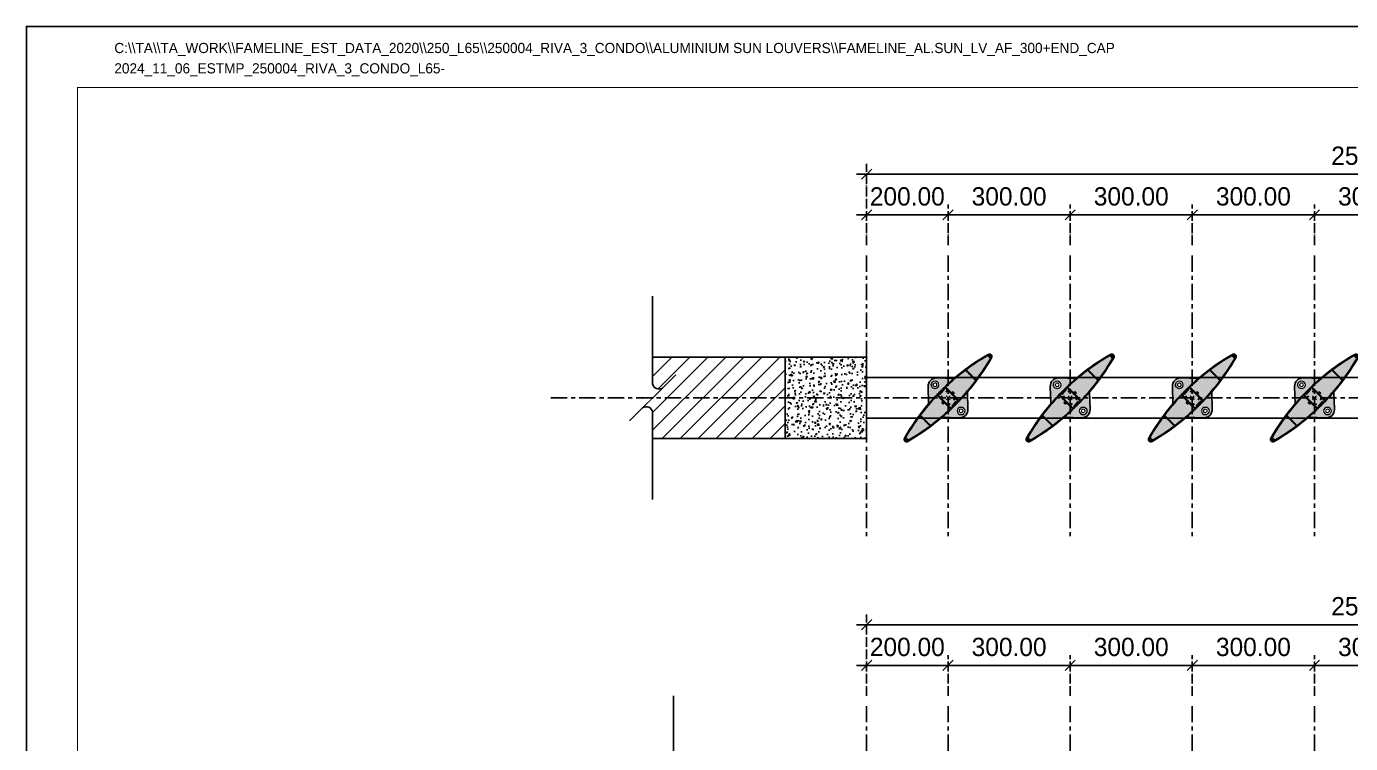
# Model space of a CAD drawing. Header units: millimetres. Extents: x -244126 to 368105, y -173968 to 259060.
# Drawn here: x -95051 to -91799, y 53788 to 55551 of the extents above; entities that cross this region are included whole.
import ezdxf
from ezdxf.enums import TextEntityAlignment as Align

# ---------------------------------------------------------------- set-up
doc = ezdxf.new("R2010")
doc.units = ezdxf.units.MM
doc.header["$MEASUREMENT"] = 0
for name, pattern in [('ACAD_ISO04W100', [30, 24, -3, 0, -3]), ('CENTER', [2, 1.25, -0.25, 0.25, -0.25]), ('TA_GL_040.00000', [110, 40, -10, 10, -10, 40]), ('TA_HL_003.00000', [19.5, 10.65, -8.85])]:
    doc.linetypes.add(name, pattern=pattern)
for name, color, linetype in [('000 - GRID', 8, 'CENTER'), ('000 - H A T C H', 8, 'Continuous'), ('000 - L I N E 0.1', 1, 'Continuous'), ('000 - SYMBOL CON', 1, 'Continuous'), ('000 - T E X T', 4, 'Continuous'), ('000 - TITLEBLOCK', 4, 'Continuous'), ('000 - WIPEOUT', 250, 'Continuous'), ('001 - ASCESSORIES', 1, 'Continuous'), ('004 - CONCRETE', 5, 'Continuous'), ('A03_SUN LOUVER', 7, 'Continuous')]:
    doc.layers.add(name, color=color, linetype=linetype)
doc.styles.add('Cetury Gothic', font='GOTHIC.TTF')
doc.styles.add('CORDIA', font='cordia.shx')
doc.styles.add('TA', font='Cordia New.ttf', dxfattribs={"height": 4.5})
doc.dimstyles.new('DIM E-E', dxfattribs={"dimscale": 2, "dimtxt": 0.18, "dimasz": 0.1, "dimexe": 0.1, "dimexo": 0.1, "dimgap": 0.09, "dimtad": 1, "dimtoh": 1, "dimzin": 0, "dimdsep": 46, "dimtxsty": 'CORDIA', "dimblk": 'OBLIQUE', "dimcen": 0.1, "dimdle": 0.1, "dimclrd": 40, "dimclre": 140, "dimclrt": 3, "dimadec": 0, "dimazin": 0, "dimtfac": 1, "dimtix": 1, "dimtmove": 2, "dimatfit": 3, "dimfxl": 1, "dimtolj": 1, "dimtzin": 0, "dimarcsym": 0})

# ---------------------------------------------------------------- blocks, each defined once
blk = doc.blocks.new('000 - ASSCESSORIES_FAMELINE_AL.END_CAP_FOR_AF_300_TOP_VIEW_PART_1_of_4')
at = {"layer": '000 - H A T C H'}
h = blk.add_hatch(color=250, dxfattribs=at)
edge = h.paths.add_edge_path()
edge.add_line((44.26472835011374, 23.25153372617945), (14.52266582313227, 54.66245292382609))
edge.add_arc((-0.3262194707072616, 40.44413862827247), 20.55844974400425, 43.75724557493645, 89.09079801459133)
edge.add_line((0, 61), (0, 54.39999996224135))
edge.add_arc((0, 44.99999996876431), 9.399999993477032, -90, 90, ccw=False)
edge.add_line((0, 35.59999997528728), (0, 0))
edge.add_line((0, 0), (150, 0))
edge.add_arc((143.9253125867756, -0.05756107502707097), 6.074960118860481, 0.5428934427453079, 74.97374580631451)
edge.add_arc((5.427125415735645e-11, -536.1842101542244), 561.1842101368545, 74.97302848763162, 85.47596078445538)
at = {"layer": '001 - ASCESSORIES', "color": 0}
blk.add_lwpolyline([(150, 0, 0.3340455848577997), (145.5562401227216, 5.794662744228845, 0.04588564638147995), (44.26472835011373, 23.25153372617933), (14.52266582313314, 54.66245292382519, 0.2004257880829333), (0, 61)], format="xyb", dxfattribs=at)
at = {"layer": '001 - ASCESSORIES', "color": 8, "linetype": 'Continuous', "lineweight": 15}
for radius in [9.399999993477033, 4.499999996877314]:
    blk.add_arc((0, 44.99999996876431), radius, 270, 90, dxfattribs=at)
blk = doc.blocks.new('000 - ASSCESSORIES_FAMELINE_AL.END_CAP_FOR_AF_300_TOP_VIEW')
at = {"layer": '001 - ASCESSORIES', "color": 0}
blk.add_point((0, 0), dxfattribs=at)
at = {"layer": '001 - ASCESSORIES', "color": 0, "xscale": -1}
blk.add_blockref('000 - ASSCESSORIES_FAMELINE_AL.END_CAP_FOR_AF_300_TOP_VIEW_PART_1_of_4', (0, 0), dxfattribs=at)
at = {"layer": '001 - ASCESSORIES', "color": 0}
blk.add_blockref('000 - ASSCESSORIES_FAMELINE_AL.END_CAP_FOR_AF_300_TOP_VIEW_PART_1_of_4', (0, 0), dxfattribs=at)
at = {"layer": '001 - ASCESSORIES', "color": 0, "rotation": 180}
blk.add_blockref('000 - ASSCESSORIES_FAMELINE_AL.END_CAP_FOR_AF_300_TOP_VIEW_PART_1_of_4', (0, 0), dxfattribs=at)
at = {"layer": '001 - ASCESSORIES', "color": 0, "xscale": -1, "rotation": 180}
blk.add_blockref('000 - ASSCESSORIES_FAMELINE_AL.END_CAP_FOR_AF_300_TOP_VIEW_PART_1_of_4', (0, 0), dxfattribs=at)
blk = doc.blocks.new('000 - FAMELINE_AL.SUN_LV_AF_300_CUT_VIEW_PART_1_of_2')
at = {"layer": '000 - H A T C H'}
h = blk.add_hatch(dxfattribs=at)
h.set_pattern_fill('ANSI32', color=256, scale=0.1)
h.set_pattern_definition([(45, (1e-07, 0), (-0.6735192090801867, 0.6735192090801867), []), (45, (0.4490130999976489, 0), (-0.6735192090801867, 0.6735192090801867), [])])
edge = h.paths.add_edge_path()
edge.add_line((-12.69999989999709, -14.5), (-12.69999989999709, -22.96252179788644))
edge.add_arc((-12.39999989999619, -22.96252179788514), 0.3000000000009049, 180.0000000002476, 268.729579930849)
edge.add_arc((1.010724819394682e-07, 536.1842102674107), 559.5842103790587, 268.7295799305708, 269.2112908458474)
edge.add_arc((-7.700000101717837, -23.14700182279376), 0.1999999999846368, 269.2112906221153, 359.9999998045877)
edge.add_line((-7.500000101733201, -23.14700182347588), (-7.500000101733201, -21.33554905166602))
edge.add_arc((-7.300000101733083, -21.33554905166629), 0.2000000000001174, 94.99999999989979, 179.9999999999227, ccw=False)
edge.add_line((-7.317431250282277, -21.13631011204779), (6.384361544324896, -19.93755857253745))
edge.add_line((6.384361544324896, -19.93755857253745), (7.573502437872924, -19.93755857253745))
edge.add_arc((7.573502437872773, -20.13755857254167), 0.2000000000042164, 40.29714280170782, 89.99999999995669, ccw=False)
edge.add_arc((6.963341971657395, -20.65495996967756), 1.000000000185679, -102.31057074687902, 40.29714279829642, ccw=False)
edge.add_line((6.750131329593535, -21.63196622476607), (6.463341971552985, -21.13523248556703))
edge.add_line((6.463341971552985, -21.13523248556703), (-5.413028147479815, -22.17428023481989))
edge.add_arc((-5.40000010173248, -22.77413877649765), 0.599999999999801, 91.24418450716492, 271.0070075805223)
edge.add_line((-5.389455285913606, -23.37404610839076), (-0.6000001017317453, -23.80000011160882))
edge.add_arc((-0.6000001017549951, -24.40000011161049), 0.6000000000016641, -91.93687809869272, 89.99999999777981, ccw=False)
edge.add_arc((1.0000535155541e-07, 536.1842102123957), 561.1842103240335, 254.9671165591227, 269.93667071991433, ccw=False)
edge.add_arc((-143.9999998996585, -4.263800388132184e-12), 6.000000100977642, 105.0328834441222, 254.9671165619929, ccw=False)
edge.add_arc((1.003206904215403e-07, -536.1842102147752), 561.1842103264052, 90.0306457604641, 105.03288344091101, ccw=False)
edge.add_arc((-0.2999996984743082, 24.69991988105383), 0.3000000002147847, 4.1291173147328664e-08, 90.03064580192978, ccw=False)
edge.add_line((3.017404767684638e-07, 24.69991988127003), (3.017404767684638e-07, 24.20157889305665))
edge.add_arc((0.6000003017390402, 24.20157889305504), 0.5999999999985635, 179.9999999998463, 264.9177257110026)
edge.add_line((0.5468486145102022, 23.60393778156504), (4.182792874234258, 23.28057218916365))
edge.add_arc((4.137739819342601, 22.77399263906934), 0.5085790187658414, -85.0000000003829, 84.91772571131582, ccw=False)
edge.add_line((4.182065401465628, 22.26734891701381), (-6.163450113767646, 21.36223359109863))
edge.add_arc((-6.189596836592891, 21.66109200052944), 0.3000000000033566, 210.0000000003152, 275.0000000001255, ccw=False)
edge.add_line((-6.449404457730304, 21.51109200052633), (-7.422896813005388, 23.19723022065227))
edge.add_arc((-7.682704434144409, 23.04723022065147), 0.3000000000035955, 29.9999999997803, 90.78707816440158)
edge.add_arc((9.965100034037278e-08, -536.1842101817648), 559.584210293406, 90.78707816472217, 91.27042006943643)
edge.add_line((-12.40665125846939, 23.26244805454371), (-12.69999989999709, 14.5))
edge.add_arc((-12.399999899996, 14.50000000000182), 0.3000000000010914, 180.0000000003474, 270.0000000003474)
edge.add_line((-12.39999989999418, 14.20000000000073), (-7.799999899995634, 14.20000000000073))
edge.add_arc((-7.799999899996544, 14.10000000000127), 0.0999999999994543, -5.210836206970271e-10, 89.99999999947892, ccw=False)
edge.add_line((-7.699999899997089, 14.10000000000036), (-7.699999899997089, 12.80000000000109))
edge.add_arc((-7.799999899996544, 12.80000000000018), 0.0999999999994543, -89.99999999947892, 5.210836206970271e-10, ccw=False)
edge.add_line((-7.799999899995634, 12.70000000000073), (-12.39999989999418, 12.70000000000073))
edge.add_arc((-12.39999989999573, 12.39999999999936), 0.300000000001365, 89.99999999970484, 179.9999999996004)
edge.add_line((-12.69999989999709, 12.40000000000146), (-12.69999989999709, -12.39999999999964))
edge.add_arc((-12.39999989999509, -12.39999999999873), 0.3000000000020009, 180.0000000001737, 270.0000000001737)
edge.add_line((-12.39999989999418, -12.70000000000073), (-7.799999899995634, -12.69999999999891))
edge.add_arc((-7.799999899996453, -12.79999999999827), 0.09999999999936371, -5.729816621169448e-10, 89.99999999953081, ccw=False)
edge.add_line((-7.699999899997089, -12.79999999999927), (-7.699999899997089, -14.09999999999854))
edge.add_arc((-7.799999899996544, -14.09999999999945), 0.0999999999994543, -89.99999999947892, 5.210836206970271e-10, ccw=False)
edge.add_line((-7.799999899995634, -14.19999999999891), (-12.39999989999418, -14.19999999999891))
edge.add_arc((-12.39999989999509, -14.50000000000091), 0.3000000000020009, 89.9999999998263, 179.9999999998263)
edge = h.paths.add_edge_path(flags=16)
edge.add_arc((-78.03686660911126, 17.62900320166201), 0.3000000000013996, 98.02064417349526, 179.999999999255)
edge.add_line((-78.33686660911266, 17.62900320166591), (-78.33686660915632, -17.62900320165318))
edge.add_arc((-78.03686661012334, -17.62900320249094), 0.2999999990329769, 179.9999998399986, 261.9793556658627)
edge.add_arc((1.011249963767114e-07, 536.1842102251926), 559.5842103368594, 261.9793558258327, 268.4631431674327)
edge.add_arc((-14.9999998999993, -22.89881396002464), 0.3000000000022138, 268.463143167099, 359.9999999997374)
edge.add_line((-14.69999989999709, -22.89881396002602), (-14.69999989999709, -3.162277660168911))
edge.add_arc((-15.69999989999796, -3.162277660167817), 1.000000000000865, 359.9999999999374, 475.3769335251397)
edge.add_arc((-17.19999989999596, -9.003686685105095e-12), 2.499999999989634, 217.8374797629646, 295.3769335252099, ccw=False)
edge.add_arc((-18.93745850881503, -1.349532357017301), 0.299999999996024, 120.0000000009928, 217.8374797640897, ccw=False)
edge.add_line((-19.08745850881754, -1.089724735888012), (-18.91245427895122, -0.9886859966627526))
edge.add_arc((-18.76245427895245, -1.248493617795285), 0.2999999999969645, 38.626926558658226, 120.00000000006489, ccw=False)
edge.add_arc((-17.19999989999382, -2.733837969105814e-12), 1.700000000001968, 218.6269265584073, 501.3730734411999)
edge.add_arc((-18.76245427894987, 1.248493617802246), 0.3000000000027082, 239.9999999999994, 321.373073441406, ccw=False)
edge.add_line((-18.91245427895122, 0.9886859966645716), (-19.08745850881754, 1.089724735888012))
edge.add_arc((-18.93745850881736, 1.349532357021483), 0.299999999998478, 142.1625202368455, 239.9999999997925, ccw=False)
edge.add_arc((-17.19999989999893, 3.502309553482519e-12), 2.499999999997521, 64.62306647480051, 142.1625202369634, ccw=False)
edge.add_arc((-15.69999989999738, 3.162277660168726), 1.00000000000029, 244.6230664748082, 360.0000000000106)
edge.add_line((-14.69999989999709, 3.162277660168911), (-14.69999989999709, 22.89881396002602))
edge.add_arc((-14.9999998999993, 22.89881396002464), 0.3000000000022123, 2.625865944996915e-10, 91.53685683290105)
edge.add_arc((9.979628146083996e-08, -536.1842102099766), 559.5842103216132, 91.53685683247308, 98.02064417407306)
edge = h.paths.add_edge_path(flags=16)
edge.add_arc((-141.9130206551788, -3.965039364096049), 1.110763524366557, 122.0267026727237, 248.7928853530536, ccw=False)
edge.add_arc((-143.4475707621703, -1.260937655902352), 1.999999999982232, 298.212829105697, 320.9152797126032)
edge.add_arc((-142.0503845381477, -2.395781546196623), 0.1999999999997857, 320.9152797125727, 420.0000000002483)
edge.add_line((-141.9503845381485, -2.222576465439488), (-143.7690910978643, -1.172545743605951))
edge.add_arc((-144.9999998999922, -2.909563241174092e-12), 1.699999999999228, 43.60896063099341, 316.39103936936215, ccw=False)
edge.add_line((-143.7690910978716, 1.17254574360777), (-141.9503845381413, 2.22257646543585))
edge.add_arc((-142.0503845381398, 2.395781546197423), 0.200000000003344, 299.9999999989749, 399.0847202856335)
edge.add_arc((-143.447570762173, 1.260937655885139), 2.00000000000531, 39.084720287428, 61.78717089433421)
edge.add_arc((-141.9130206561253, 3.965039364300599), 1.110763524031073, 111.20711469428491, 237.97329737448348, ccw=False)
edge.add_arc((9.747067508669716e-08, -536.1842101997086), 559.5842103111183, 98.2379621871205, 104.73344099622571, ccw=False)
edge.add_arc((-80.13686660911428, 17.32903309062183), 0.3000000000016116, 3.8608050090260804e-10, 98.23796218753728, ccw=False)
edge.add_line((-79.83686660911266, 17.32903309062385), (-79.83686660915632, -17.32903309061476))
edge.add_arc((-80.13686660915397, -17.32903309061443), 0.2999999999976524, 261.7620378129924, 359.9999999999376, ccw=False)
edge.add_arc((9.431794012471073e-08, 536.1842101843636), 559.5842102954743, 255.2665590038648, 261.76203781297, ccw=False)
blk.add_point((-6.410457193851516e-10, -3.274180926382542e-10))
at = {"layer": 'A03_SUN LOUVER', "color": 0}
for points in [[(-12.69999989999709, -14.5), (-12.69999989999709, -22.96252179788644, 0.4077340483819051), (-12.40665125887684, -23.26244805453098, 0.002101863473810399), (-7.702753129867085, -23.34698287397077, 0.4182511765308896), (-7.500000101733201, -23.14700182347588), (-7.500000101733201, -21.33554905166602, -0.3888787318531037), (-7.317431250282277, -21.13631011204779), (6.384361544324896, -19.93755857253745), (7.573502437872924, -19.93755857253745, -0.2203348001535735), (7.726042554385606, -20.00820822327296, -0.7173014346399149), (6.750131329593535, -21.63196622476607), (6.463341971552985, -21.13523248556703), (-5.413028147479815, -22.17428023481989, 0.9979323798598794), (-5.389455285913606, -23.37404610839076), (-0.6000001017317457, -23.80000011160882, -1.017046923230914), (-0.6202791788681109, -24.99965731287921, -0.06541004824665045), (-145.5562401501309, -5.794662845635685, -0.7668711655260156), (-145.5562401507494, 5.794662845461062, -0.06555326848878645), (-0.3001601595104487, 24.99991983835571, -0.4143702306790109), (3.017404767684638e-07, 24.69991988127003), (3.017404767684638e-07, 24.20157889305665, 0.3884655114578036), (0.5468486145102022, 23.60393778156504), (4.182792874234258, 23.28057218916365, -0.915670971886964), (4.182065401465628, 22.26734891701381), (-6.163450113767646, 21.36223359109863, -0.2914734195851912), (-6.449404457730304, 21.51109200052633), (-7.422896813005388, 23.19723022065227, 0.2716334435158138), (-7.686825436162359, 23.34720191489032, 0.002108980039294419), (-12.40665125846939, 23.26244805454371), (-12.69999989999709, 14.5, 0.414213562373095), (-12.39999989999418, 14.20000000000073), (-7.799999899995634, 14.20000000000073, -0.414213562373095), (-7.699999899997089, 14.10000000000036), (-7.699999899997089, 12.80000000000109, -0.414213562373095), (-7.799999899995634, 12.70000000000073), (-12.39999989999418, 12.70000000000073, 0.4142135623725622), (-12.69999989999709, 12.40000000000146), (-12.69999989999709, -12.39999999999964, 0.414213562373095), (-12.39999989999418, -12.70000000000073), (-7.799999899995634, -12.69999999999891, -0.4142135623736278), (-7.699999899997089, -12.79999999999927), (-7.699999899997089, -14.09999999999854, -0.414213562373095), (-7.799999899995634, -14.19999999999891), (-12.39999989999418, -14.19999999999891, 0.414213562373095)], [(-142.314828627569, -5.000580749259825, -0.6174087660379708), (-142.5020745905866, -3.023332898023, 0.09938340767067787), (-141.8951416243661, -2.521875311786062, 0.4614546159246116), (-141.9503845381485, -2.222576465439488), (-143.7690910978643, -1.172545743605951, -2.499611480493453), (-143.7690910978716, 1.17254574360777), (-141.9503845381413, 2.22257646543585, 0.4614546159191981), (-141.8951416243516, 2.521875311784243, 0.09938340767067784), (-142.5020745905793, 3.023332898026638, -0.6174087660371858), (-142.3148286292497, 5.00058074881963, -0.02834946401474949), (-80.17985201719497, 17.62593754443333, -0.4569807975653656), (-79.83686660911266, 17.32903309062385), (-79.83686660915632, -17.32903309061476, -0.4569807975642661), (-80.17985201723135, -17.62593754442241, -0.02834946401474949)], [(-78.0787255773765, 17.92606855941449, 0.3737820138691924), (-78.33686660911266, 17.62900320166591), (-78.33686660915632, -17.62900320165318, 0.3737820138697105), (-78.07872557908635, -17.92606855916711, 0.02829840943868344), (-15.00804589864932, -23.19870604379321, 0.4220919004688908), (-14.69999989999709, -22.89881396002602), (-14.69999989999709, -3.162277660168911, 0.5507604245865321), (-16.12857132856956, -2.258769757261689, -0.3518586728565229), (-19.17438468273834, -1.533559496612725, -0.4548701274340908), (-19.08745850881754, -1.089724735888012), (-18.91245427895122, -0.9886859966627526, -0.3707699816195648), (-18.5280861221116, -1.061219575127325, 2.853402154542438), (-18.52808612210432, 1.061219575130963, -0.3707699816195648), (-18.91245427895122, 0.9886859966645716), (-19.08745850881754, 1.089724735888012, -0.4548701274333012), (-19.17438468274562, 1.533559496614544, -0.3518586728561191), (-16.12857132856956, 2.258769757263508, 0.5507604245865323), (-14.69999989999709, 3.162277660168911), (-14.69999989999709, 22.89881396002602, 0.4220919004688907), (-15.00804589864932, 23.19870604379321, 0.02829840943868338)]]:
    blk.add_lwpolyline(points, format="xyb", close=True, dxfattribs=at)
blk = doc.blocks.new('000 - FAMELINE_AL.SUN_LV_AF_300_CUT_VIEW')
at = {"layer": 'Defpoints', "color": 250}
for p, q in [((6.923684722735746, 0), (-6.923684722735746, 0)), ((0, 6.923684722735746), (0, -6.923684722735746))]:
    blk.add_line(p, q, dxfattribs=at)
at = {"layer": 'A03_SUN LOUVER', "color": 0}
blk.add_blockref('000 - FAMELINE_AL.SUN_LV_AF_300_CUT_VIEW_PART_1_of_2', (-1.000078668766946e-07, 3.274180926382542e-10), dxfattribs=at)
at = {"layer": 'A03_SUN LOUVER', "color": 0, "rotation": 180}
blk.add_blockref('000 - FAMELINE_AL.SUN_LV_AF_300_CUT_VIEW_PART_1_of_2', (1.000078677246014e-07, -3.274180926382419e-10), dxfattribs=at)
blk = doc.blocks.new('*U1655')
at = {"layer": '001 - ASCESSORIES', "color": 0, "rotation": 45.00000000000006}
for p in [(-1050.000000029479, 7.344059944253746e-08), (-750.0000000294792, 7.279156128598476e-08), (-450.0000000294792, 7.214252312943205e-08), (-150.0000000294792, 7.149348497287934e-08), (149.9999999705208, 7.084444681632664e-08), (449.9999999705208, 7.019540865977393e-08), (749.9999999705208, 6.954637050322123e-08), (1049.999999970521, 6.889733234666852e-08)]:
    blk.add_blockref('000 - ASSCESSORIES_FAMELINE_AL.END_CAP_FOR_AF_300_TOP_VIEW', p, dxfattribs=at)
at = {"layer": 'A03_SUN LOUVER', "color": 3, "rotation": 45.00000000000006}
for p in [(-1050.000000029479, 7.344116216367466e-08), (-750.0000000294785, 7.279212400712195e-08), (-450.0000000294785, 7.214308585056925e-08), (-150.0000000294785, 7.149404769401654e-08), (149.9999999705215, 7.084500953746384e-08), (449.9999999705215, 7.019597138091113e-08), (749.9999999705215, 6.954693322435842e-08), (1049.999999970521, 6.889789506780572e-08)]:
    blk.add_blockref('000 - FAMELINE_AL.SUN_LV_AF_300_CUT_VIEW', p, dxfattribs=at)
blk = doc.blocks.new('*U1641')
at = {"color": 3}
blk.add_wipeout([(1.375410751289582, 1.0057515879135224), (1.1835953706357236, 0.9313364815826333), (1.0254574065010638, 0.7997191096099812), (0.9174576636693674, 0.6245997107591279), (0.8708379884181425, 0.4242067114174972), (0.8904510888090423, 0.2193993028633372), (0.9742554094286198, 0.031496178485099335), (-0.9685038215149626, 1.9742554094285936), (-0.8852799142602394, 1.787132612673048), (-0.8660552743222505, 1.5832415313976753), (-0.9128362319457124, 1.3838607354111616), (-1.0207406124602307, 1.20979809016481), (-1.1785072519194795, 1.0792191972375633), (-1.369671239596615, 1.0057515879138066), (-67.99712143666892, 1.022282877280304), (-67.99712143666892, -2.377717122719673), (67.99999999999996, -2.394248412086199), (67.99999999999996, 1.0057515879135224)], dxfattribs=at).dxf.layer = '000 - WIPEOUT'
at = {"color": 250}
blk.add_lwpolyline([(67.99999999999999, 1.005751587913546), (67.99999999999999, 1.005751587913546)], dxfattribs=at)
at = {"color": 3}
blk.add_point((0.002875793956844556, 0.002875793956870136), dxfattribs=at)
at = {"layer": '000 - SYMBOL CON', "color": 0, "extrusion": (0, 0, -1)}
blk.add_line((2.268895206554007, -1.263143618640218), (-2.268895206554008, 3.274646794467699), dxfattribs=at)
at = {"layer": '000 - SYMBOL CON', "color": 0}
for p, q in [((-1.369659163375912, 1.005751587913546), (-67.99712143666892, 1.022282877280354)), ((1.3754107512896, 1.005751587913546), (67.99999999999999, 1.005751587913546))]:
    blk.add_line(p, q, dxfattribs=at)
at = {"layer": '000 - SYMBOL CON', "color": 0, "extrusion": (0, 0, -1)}
for centre, radius, start, end in [((1.498520368454775, 1.626459048020091), 0.6339399411924607, 146.7271520123329, 258.2728479876702), ((-1.507132290951752, 0.3817977469158359), 0.6377060135413559, 326.6799585745209, 78.0794415852617)]:
    blk.add_arc(centre, radius, start, end, dxfattribs=at)
blk = doc.blocks.new('*U1643')
at = {"color": 3}
blk.add_wipeout([(1.3754107512895875, 1.005751587913572), (1.183595370635734, 0.9313364815826617), (1.0254574065010704, 0.7997191096100309), (0.9174576636693761, 0.6245997107591919), (0.8708379884181525, 0.42420671141756117), (0.8904510888090478, 0.21939930286338694), (0.9742554094286238, 0.03149617848512065), (-0.9685038215149557, 1.9742554094286504), (-0.8852799142602361, 1.7871326126730835), (-0.8660552743222478, 1.583241531397725), (-0.9128362319457075, 1.3838607354112114), (-1.0207406124602283, 1.2097980901648597), (-1.1785072519194735, 1.0792191972376202), (-1.3696712395966095, 1.0057515879138563), (-9.997123798782209, 1.0057297767985744), (-9.997123798782209, -2.394270223201403), (9.999999999999964, -2.394248412086135), (9.999999999999964, 1.005751587913572)], dxfattribs=at).dxf.layer = '000 - WIPEOUT'
at = {"color": 250}
blk.add_lwpolyline([(9.999999999999986, 1.005751587913546), (9.999999999999986, 1.005751587913546)], dxfattribs=at)
at = {"color": 3}
blk.add_point((0.002875793956844556, 0.002875793956870136), dxfattribs=at)
at = {"layer": '000 - SYMBOL CON', "color": 0, "extrusion": (0, 0, -1)}
blk.add_line((2.268895206554007, -1.263143618640218), (-2.268895206554008, 3.274646794467699), dxfattribs=at)
at = {"layer": '000 - SYMBOL CON', "color": 0}
for p, q in [((-1.369659163375912, 1.005751587913546), (-9.997123798782212, 1.005729776798559)), ((1.3754107512896, 1.005751587913546), (9.999999999999986, 1.005751587913546))]:
    blk.add_line(p, q, dxfattribs=at)
at = {"layer": '000 - SYMBOL CON', "color": 0, "extrusion": (0, 0, -1)}
for centre, radius, start, end in [((1.498520368454775, 1.626459048020091), 0.6339399411924607, 146.7271520123329, 258.2728479876702), ((-1.507132290951752, 0.3817977469158359), 0.6377060135413559, 326.6799585745209, 78.0794415852617)]:
    blk.add_arc(centre, radius, start, end, dxfattribs=at)
blk = doc.blocks.new('*U1777')
at = {"color": 0}
blk.add_wipeout([(3.637978807091713e-12, 50), (3.637978807091713e-12, -50), (2500.0000000000036, -50), (2500.0000000000036, 50)], dxfattribs=at).dxf.layer = '001 - ASCESSORIES'
at = {"layer": '001 - ASCESSORIES', "color": 0}
blk.add_lwpolyline([(3.645084234449314e-12, 50.00000000000001), (3.623767952376511e-12, -49.99999999999999), (2500.000000000003, -50.00000000000016), (2500.000000000003, 49.99999999999983)], close=True, dxfattribs=at)
blk = doc.blocks.new('*U1656')
at = {"color": 3}
blk.add_point((0, -200), dxfattribs=at)
at = {"layer": '000 - GRID', "color": 0, "linetype": 'ByBlock'}
blk.add_line((0, 250), (7.397177340452382e-15, -450), dxfattribs=at)
at = {"layer": '000 - GRID', "color": 0}
blk.add_point((0, 0), dxfattribs=at)
at = {"style": 'TA', "flags": 1}
blk.add_attdef('LOCATION', (6, 6), '', height=4.5, dxfattribs=at)
blk = doc.blocks.new('*U1657')
at = {"layer": '000 - GRID', "color": 0, "linetype": 'ByBlock'}
blk.add_line((0, 250), (7.397177340452382e-15, -3751.385253792508), dxfattribs=at)
at = {"layer": '000 - GRID', "color": 0}
blk.add_point((0, 0), dxfattribs=at)
at = {"style": 'TA', "flags": 1}
blk.add_attdef('LOCATION', (6, 6), '', height=4.5, dxfattribs=at)
blk = doc.blocks.new('_Oblique')
at = {"color": 0, "linetype": 'ByBlock', "lineweight": -2}
blk.add_line((-0.5, -0.5), (0.5, 0.5), dxfattribs=at)
blk = doc.blocks.new('*D1879')
at = {"color": 140, "linetype": 'ACAD_ISO04W100', "lineweight": -2, "transparency": 16777216}
for p, q in [((-92987.70302400095, 55012.6222756675), (-92987.70302400095, 55112.6222756675)), ((-92787.70302417505, 55012.6222756675), (-92787.70302417505, 55112.6222756675))]:
    blk.add_line(p, q, dxfattribs=at)
at = {"color": 40, "lineweight": -2, "transparency": 16777216}
for p, q in [((-92987.70302400095, 55087.6222756675), (-93012.70302400095, 55087.6222756675)), ((-92987.70302400095, 55087.6222756675), (-92787.70302417505, 55087.6222756675)), ((-92787.70302417505, 55087.6222756675), (-92762.70302417505, 55087.6222756675))]:
    blk.add_line(p, q, dxfattribs=at)
at = {"layer": 'Defpoints', "color": 0, "transparency": 16777216}
for p in [(-92787.70302417505, 55087.6222756675), (-92987.70302400095, 54987.6222756675), (-92787.70302417505, 54987.6222756675)]:
    blk.add_point(p, dxfattribs=at)
at = {"color": 40, "lineweight": -2, "transparency": 16777216, "xscale": 25, "yscale": 25, "zscale": 25}
blk.add_blockref('_Oblique', (-92987.70302400095, 55087.6222756675), dxfattribs=at)
at = {"color": 40, "lineweight": -2, "transparency": 16777216, "xscale": 25, "yscale": 25, "zscale": 25, "rotation": 180}
blk.add_blockref('_Oblique', (-92787.70302417505, 55087.6222756675), dxfattribs=at)
at = {"color": 3, "transparency": 16777216, "insert": (-92887.703024088, 55132.6222756675), "char_height": 45, "attachment_point": 5, "style": 'CORDIA'}
blk.add_mtext('\\A1;200.00', dxfattribs=at)
blk = doc.blocks.new('*D1880')
at = {"color": 140, "linetype": 'ACAD_ISO04W100', "lineweight": -2, "transparency": 16777216}
for p, q in [((-92787.70302417505, 55012.6222756675), (-92787.70302417505, 55112.6222756675)), ((-92487.70302417505, 55012.6222756675), (-92487.70302417505, 55112.6222756675))]:
    blk.add_line(p, q, dxfattribs=at)
at = {"color": 40, "lineweight": -2, "transparency": 16777216}
blk.add_line((-92812.70302417505, 55087.6222756675), (-92462.70302417505, 55087.6222756675), dxfattribs=at)
at = {"layer": 'Defpoints', "color": 0, "transparency": 16777216}
for p in [(-92487.70302417505, 55087.6222756675), (-92787.70302417505, 54987.6222756675), (-92487.70302417505, 54987.6222756675)]:
    blk.add_point(p, dxfattribs=at)
at = {"color": 40, "lineweight": -2, "transparency": 16777216, "xscale": 25, "yscale": 25, "zscale": 25, "rotation": 180}
blk.add_blockref('_Oblique', (-92787.70302417505, 55087.6222756675), dxfattribs=at)
at = {"color": 40, "lineweight": -2, "transparency": 16777216, "xscale": 25, "yscale": 25, "zscale": 25}
blk.add_blockref('_Oblique', (-92487.70302417505, 55087.6222756675), dxfattribs=at)
at = {"color": 3, "transparency": 16777216, "insert": (-92637.70302417505, 55132.6222756675), "char_height": 45, "attachment_point": 5, "style": 'CORDIA'}
blk.add_mtext('\\A1;300.00', dxfattribs=at)
blk = doc.blocks.new('*D1881')
at = {"color": 140, "linetype": 'ACAD_ISO04W100', "lineweight": -2, "transparency": 16777216}
for p, q in [((-92487.70302417505, 55012.6222756675), (-92487.70302417505, 55112.6222756675)), ((-92187.70302417505, 55012.6222756675), (-92187.70302417505, 55112.6222756675))]:
    blk.add_line(p, q, dxfattribs=at)
at = {"color": 40, "lineweight": -2, "transparency": 16777216}
blk.add_line((-92512.70302417505, 55087.6222756675), (-92162.70302417505, 55087.6222756675), dxfattribs=at)
at = {"layer": 'Defpoints', "color": 0, "transparency": 16777216}
for p in [(-92187.70302417505, 55087.6222756675), (-92487.70302417505, 54987.6222756675), (-92187.70302417505, 54987.6222756675)]:
    blk.add_point(p, dxfattribs=at)
at = {"color": 40, "lineweight": -2, "transparency": 16777216, "xscale": 25, "yscale": 25, "zscale": 25, "rotation": 180}
blk.add_blockref('_Oblique', (-92487.70302417505, 55087.6222756675), dxfattribs=at)
at = {"color": 40, "lineweight": -2, "transparency": 16777216, "xscale": 25, "yscale": 25, "zscale": 25}
blk.add_blockref('_Oblique', (-92187.70302417505, 55087.6222756675), dxfattribs=at)
at = {"color": 3, "transparency": 16777216, "insert": (-92337.70302417505, 55132.6222756675), "char_height": 45, "attachment_point": 5, "style": 'CORDIA'}
blk.add_mtext('\\A1;300.00', dxfattribs=at)
blk = doc.blocks.new('*D1882')
at = {"color": 140, "linetype": 'ACAD_ISO04W100', "lineweight": -2, "transparency": 16777216}
for p, q in [((-92187.70302417505, 55012.6222756675), (-92187.70302417505, 55112.6222756675)), ((-91887.70302417505, 55012.6222756675), (-91887.70302417505, 55112.6222756675))]:
    blk.add_line(p, q, dxfattribs=at)
at = {"color": 40, "lineweight": -2, "transparency": 16777216}
blk.add_line((-92212.70302417505, 55087.6222756675), (-91862.70302417505, 55087.6222756675), dxfattribs=at)
at = {"layer": 'Defpoints', "color": 0, "transparency": 16777216}
for p in [(-91887.70302417505, 55087.6222756675), (-92187.70302417505, 54987.6222756675), (-91887.70302417505, 54987.6222756675)]:
    blk.add_point(p, dxfattribs=at)
at = {"color": 40, "lineweight": -2, "transparency": 16777216, "xscale": 25, "yscale": 25, "zscale": 25, "rotation": 180}
blk.add_blockref('_Oblique', (-92187.70302417505, 55087.6222756675), dxfattribs=at)
at = {"color": 40, "lineweight": -2, "transparency": 16777216, "xscale": 25, "yscale": 25, "zscale": 25}
blk.add_blockref('_Oblique', (-91887.70302417505, 55087.6222756675), dxfattribs=at)
at = {"color": 3, "transparency": 16777216, "insert": (-92037.70302417505, 55132.6222756675), "char_height": 45, "attachment_point": 5, "style": 'CORDIA'}
blk.add_mtext('\\A1;300.00', dxfattribs=at)
blk = doc.blocks.new('*D1883')
at = {"color": 140, "linetype": 'ACAD_ISO04W100', "lineweight": -2, "transparency": 16777216}
for p, q in [((-91887.70302417505, 55012.6222756675), (-91887.70302417505, 55112.6222756675)), ((-91587.70302417505, 55012.6222756675), (-91587.70302417505, 55112.6222756675))]:
    blk.add_line(p, q, dxfattribs=at)
at = {"color": 40, "lineweight": -2, "transparency": 16777216}
blk.add_line((-91912.70302417505, 55087.6222756675), (-91562.70302417505, 55087.6222756675), dxfattribs=at)
at = {"layer": 'Defpoints', "color": 0, "transparency": 16777216}
for p in [(-91587.70302417505, 55087.6222756675), (-91887.70302417505, 54987.6222756675), (-91587.70302417505, 54987.6222756675)]:
    blk.add_point(p, dxfattribs=at)
at = {"color": 40, "lineweight": -2, "transparency": 16777216, "xscale": 25, "yscale": 25, "zscale": 25, "rotation": 180}
blk.add_blockref('_Oblique', (-91887.70302417505, 55087.6222756675), dxfattribs=at)
at = {"color": 40, "lineweight": -2, "transparency": 16777216, "xscale": 25, "yscale": 25, "zscale": 25}
blk.add_blockref('_Oblique', (-91587.70302417505, 55087.6222756675), dxfattribs=at)
at = {"color": 3, "transparency": 16777216, "insert": (-91737.70302417505, 55132.6222756675), "char_height": 45, "attachment_point": 5, "style": 'CORDIA'}
blk.add_mtext('\\A1;300.00', dxfattribs=at)
blk = doc.blocks.new('*D1898')
at = {"color": 40, "lineweight": -2, "transparency": 16777216}
blk.add_line((-93012.70302400095, 55187.6222756675), (-90462.70302400095, 55187.6222756675), dxfattribs=at)
at = {"color": 140, "linetype": 'ACAD_ISO04W100', "lineweight": -2, "transparency": 16777216}
for p, q in [((-92987.70302400095, 55012.6222756675), (-92987.70302400095, 55212.6222756675)), ((-90487.70302400095, 55012.6222756675), (-90487.70302400095, 55212.6222756675))]:
    blk.add_line(p, q, dxfattribs=at)
at = {"layer": 'Defpoints', "color": 0, "transparency": 16777216}
for p in [(-90487.70302400095, 55187.6222756675), (-92987.70302400095, 54987.6222756675), (-90487.70302400095, 54987.6222756675)]:
    blk.add_point(p, dxfattribs=at)
at = {"color": 40, "lineweight": -2, "transparency": 16777216, "xscale": 25, "yscale": 25, "zscale": 25, "rotation": 180}
blk.add_blockref('_Oblique', (-92987.70302400095, 55187.6222756675), dxfattribs=at)
at = {"color": 40, "lineweight": -2, "transparency": 16777216, "xscale": 25, "yscale": 25, "zscale": 25}
blk.add_blockref('_Oblique', (-90487.70302400095, 55187.6222756675), dxfattribs=at)
at = {"color": 3, "transparency": 16777216, "insert": (-91737.70302400095, 55232.6222756675), "char_height": 45, "attachment_point": 5, "style": 'CORDIA'}
blk.add_mtext('\\A1;2500.00', dxfattribs=at)
blk = doc.blocks.new('*U1658')
at = {"color": 3}
blk.add_point((0, -2850), dxfattribs=at)
at = {"layer": '000 - GRID', "color": 0, "linetype": 'ByBlock'}
blk.add_line((0, 250), (7.397177340452382e-15, -3100), dxfattribs=at)
at = {"layer": '000 - GRID', "color": 0}
blk.add_point((0, 0), dxfattribs=at)
at = {"style": 'TA', "flags": 1}
blk.add_attdef('LOCATION', (6, 6), '', height=4.5, dxfattribs=at)
blk = doc.blocks.new('*D1885')
at = {"color": 140, "linetype": 'ACAD_ISO04W100', "lineweight": -2, "transparency": 16777216}
for p, q in [((-92987.70302400095, 53905.16943507706), (-92987.70302400095, 54005.16943507706)), ((-92787.70302417505, 53905.16943507706), (-92787.70302417505, 54005.16943507706))]:
    blk.add_line(p, q, dxfattribs=at)
at = {"color": 40, "lineweight": -2, "transparency": 16777216}
for p, q in [((-92987.70302400095, 53980.16943507706), (-93012.70302400095, 53980.16943507706)), ((-92987.70302400095, 53980.16943507706), (-92787.70302417505, 53980.16943507706)), ((-92787.70302417505, 53980.16943507706), (-92762.70302417505, 53980.16943507706))]:
    blk.add_line(p, q, dxfattribs=at)
at = {"layer": 'Defpoints', "color": 0, "transparency": 16777216}
for p in [(-92787.70302417505, 53980.16943507706), (-92987.70302400095, 53880.16943507706), (-92787.70302417505, 53880.16943507706)]:
    blk.add_point(p, dxfattribs=at)
at = {"color": 40, "lineweight": -2, "transparency": 16777216, "xscale": 25, "yscale": 25, "zscale": 25}
blk.add_blockref('_Oblique', (-92987.70302400095, 53980.16943507706), dxfattribs=at)
at = {"color": 40, "lineweight": -2, "transparency": 16777216, "xscale": 25, "yscale": 25, "zscale": 25, "rotation": 180}
blk.add_blockref('_Oblique', (-92787.70302417505, 53980.16943507706), dxfattribs=at)
at = {"color": 3, "transparency": 16777216, "insert": (-92887.703024088, 54025.16943507706), "char_height": 45, "attachment_point": 5, "style": 'CORDIA'}
blk.add_mtext('\\A1;200.00', dxfattribs=at)
blk = doc.blocks.new('*D1886')
at = {"color": 140, "linetype": 'ACAD_ISO04W100', "lineweight": -2, "transparency": 16777216}
for p, q in [((-92787.70302417505, 53905.16943507706), (-92787.70302417505, 54005.16943507706)), ((-92487.70302417505, 53905.16943507706), (-92487.70302417505, 54005.16943507706))]:
    blk.add_line(p, q, dxfattribs=at)
at = {"color": 40, "lineweight": -2, "transparency": 16777216}
blk.add_line((-92812.70302417505, 53980.16943507706), (-92462.70302417505, 53980.16943507706), dxfattribs=at)
at = {"layer": 'Defpoints', "color": 0, "transparency": 16777216}
for p in [(-92487.70302417505, 53980.16943507706), (-92787.70302417505, 53880.16943507706), (-92487.70302417505, 53880.16943507706)]:
    blk.add_point(p, dxfattribs=at)
at = {"color": 40, "lineweight": -2, "transparency": 16777216, "xscale": 25, "yscale": 25, "zscale": 25, "rotation": 180}
blk.add_blockref('_Oblique', (-92787.70302417505, 53980.16943507706), dxfattribs=at)
at = {"color": 40, "lineweight": -2, "transparency": 16777216, "xscale": 25, "yscale": 25, "zscale": 25}
blk.add_blockref('_Oblique', (-92487.70302417505, 53980.16943507706), dxfattribs=at)
at = {"color": 3, "transparency": 16777216, "insert": (-92637.70302417505, 54025.16943507706), "char_height": 45, "attachment_point": 5, "style": 'CORDIA'}
blk.add_mtext('\\A1;300.00', dxfattribs=at)
blk = doc.blocks.new('*D1887')
at = {"color": 140, "linetype": 'ACAD_ISO04W100', "lineweight": -2, "transparency": 16777216}
for p, q in [((-92487.70302417505, 53905.16943507706), (-92487.70302417505, 54005.16943507706)), ((-92187.70302417505, 53905.16943507706), (-92187.70302417505, 54005.16943507706))]:
    blk.add_line(p, q, dxfattribs=at)
at = {"color": 40, "lineweight": -2, "transparency": 16777216}
blk.add_line((-92512.70302417505, 53980.16943507706), (-92162.70302417505, 53980.16943507706), dxfattribs=at)
at = {"layer": 'Defpoints', "color": 0, "transparency": 16777216}
for p in [(-92187.70302417505, 53980.16943507706), (-92487.70302417505, 53880.16943507706), (-92187.70302417505, 53880.16943507706)]:
    blk.add_point(p, dxfattribs=at)
at = {"color": 40, "lineweight": -2, "transparency": 16777216, "xscale": 25, "yscale": 25, "zscale": 25, "rotation": 180}
blk.add_blockref('_Oblique', (-92487.70302417505, 53980.16943507706), dxfattribs=at)
at = {"color": 40, "lineweight": -2, "transparency": 16777216, "xscale": 25, "yscale": 25, "zscale": 25}
blk.add_blockref('_Oblique', (-92187.70302417505, 53980.16943507706), dxfattribs=at)
at = {"color": 3, "transparency": 16777216, "insert": (-92337.70302417505, 54025.16943507706), "char_height": 45, "attachment_point": 5, "style": 'CORDIA'}
blk.add_mtext('\\A1;300.00', dxfattribs=at)
blk = doc.blocks.new('*D1888')
at = {"color": 140, "linetype": 'ACAD_ISO04W100', "lineweight": -2, "transparency": 16777216}
for p, q in [((-92187.70302417505, 53905.16943507706), (-92187.70302417505, 54005.16943507706)), ((-91887.70302417505, 53905.16943507706), (-91887.70302417505, 54005.16943507706))]:
    blk.add_line(p, q, dxfattribs=at)
at = {"color": 40, "lineweight": -2, "transparency": 16777216}
blk.add_line((-92212.70302417505, 53980.16943507706), (-91862.70302417505, 53980.16943507706), dxfattribs=at)
at = {"layer": 'Defpoints', "color": 0, "transparency": 16777216}
for p in [(-91887.70302417505, 53980.16943507706), (-92187.70302417505, 53880.16943507706), (-91887.70302417505, 53880.16943507706)]:
    blk.add_point(p, dxfattribs=at)
at = {"color": 40, "lineweight": -2, "transparency": 16777216, "xscale": 25, "yscale": 25, "zscale": 25, "rotation": 180}
blk.add_blockref('_Oblique', (-92187.70302417505, 53980.16943507706), dxfattribs=at)
at = {"color": 40, "lineweight": -2, "transparency": 16777216, "xscale": 25, "yscale": 25, "zscale": 25}
blk.add_blockref('_Oblique', (-91887.70302417505, 53980.16943507706), dxfattribs=at)
at = {"color": 3, "transparency": 16777216, "insert": (-92037.70302417505, 54025.16943507706), "char_height": 45, "attachment_point": 5, "style": 'CORDIA'}
blk.add_mtext('\\A1;300.00', dxfattribs=at)
blk = doc.blocks.new('*D1889')
at = {"color": 140, "linetype": 'ACAD_ISO04W100', "lineweight": -2, "transparency": 16777216}
for p, q in [((-91887.70302417505, 53905.16943507706), (-91887.70302417505, 54005.16943507706)), ((-91587.70302417505, 53905.16943507706), (-91587.70302417505, 54005.16943507706))]:
    blk.add_line(p, q, dxfattribs=at)
at = {"color": 40, "lineweight": -2, "transparency": 16777216}
blk.add_line((-91912.70302417505, 53980.16943507706), (-91562.70302417505, 53980.16943507706), dxfattribs=at)
at = {"layer": 'Defpoints', "color": 0, "transparency": 16777216}
for p in [(-91587.70302417505, 53980.16943507706), (-91887.70302417505, 53880.16943507706), (-91587.70302417505, 53880.16943507706)]:
    blk.add_point(p, dxfattribs=at)
at = {"color": 40, "lineweight": -2, "transparency": 16777216, "xscale": 25, "yscale": 25, "zscale": 25, "rotation": 180}
blk.add_blockref('_Oblique', (-91887.70302417505, 53980.16943507706), dxfattribs=at)
at = {"color": 40, "lineweight": -2, "transparency": 16777216, "xscale": 25, "yscale": 25, "zscale": 25}
blk.add_blockref('_Oblique', (-91587.70302417505, 53980.16943507706), dxfattribs=at)
at = {"color": 3, "transparency": 16777216, "insert": (-91737.70302417505, 54025.16943507706), "char_height": 45, "attachment_point": 5, "style": 'CORDIA'}
blk.add_mtext('\\A1;300.00', dxfattribs=at)
blk = doc.blocks.new('*D1894')
at = {"color": 40, "lineweight": -2, "transparency": 16777216}
blk.add_line((-93012.70302400095, 54080.16943507706), (-90462.70302400095, 54080.16943507706), dxfattribs=at)
at = {"color": 140, "linetype": 'ACAD_ISO04W100', "lineweight": -2, "transparency": 16777216}
for p, q in [((-92987.70302400095, 53905.16943507706), (-92987.70302400095, 54105.16943507706)), ((-90487.70302400095, 53905.16943507706), (-90487.70302400095, 54105.16943507706))]:
    blk.add_line(p, q, dxfattribs=at)
at = {"layer": 'Defpoints', "color": 0, "transparency": 16777216}
for p in [(-90487.70302400095, 54080.16943507706), (-92987.70302400095, 53880.16943507706), (-90487.70302400095, 53880.16943507706)]:
    blk.add_point(p, dxfattribs=at)
at = {"color": 40, "lineweight": -2, "transparency": 16777216, "xscale": 25, "yscale": 25, "zscale": 25, "rotation": 180}
blk.add_blockref('_Oblique', (-92987.70302400095, 54080.16943507706), dxfattribs=at)
at = {"color": 40, "lineweight": -2, "transparency": 16777216, "xscale": 25, "yscale": 25, "zscale": 25}
blk.add_blockref('_Oblique', (-90487.70302400095, 54080.16943507706), dxfattribs=at)
at = {"color": 3, "transparency": 16777216, "insert": (-91737.70302400095, 54125.16943507706), "char_height": 45, "attachment_point": 5, "style": 'CORDIA'}
blk.add_mtext('\\A1;2500.00', dxfattribs=at)
blk = doc.blocks.new('A$Cfd196da9')
at = {"color": 0, "linetype": 'ByBlock', "const_width": 0.1}
blk.add_lwpolyline([(-143.5, -98.00000000003524), (96.5, -98.00000000003524), (96.5, 98.99999999999818), (-143.5, 98.99999999999818)], close=True, dxfattribs=at)
blk = doc.blocks.new('*U1681')
at = {"layer": '000 - L I N E 0.1', "color": 21, "linetype": 'Continuous'}
blk.add_lwpolyline([(177.9928347576515, 5250), (0, 5250), (0, 5072.007165242348)], dxfattribs=at)
at = {"layer": '000 - TITLEBLOCK', "color": 250}
blk.add_lwpolyline([(0, 0), (7425, 0), (7425, 5250), (0, 5250)], close=True, dxfattribs=at)
at = {"layer": '000 - T E X T', "color": 3, "xscale": 25, "yscale": 25, "zscale": 25}
blk.add_blockref('A$Cfd196da9', (3712.5, 2625), dxfattribs=at)
at = {"color": 4, "style": 'TA'}
blk.add_attdef('PAPER_SIZE', text='', height=31.27495918364416, dxfattribs=at).set_placement((7107.487669626971, 124.6757034862185), align=Align.MIDDLE_RIGHT)
blk.add_attdef('SCALE_SIZE', text='', height=31.27495918364416, dxfattribs=at).set_placement((7168.885502822286, 125.3270565828416), align=Align.MIDDLE_LEFT)
at = {"layer": '000 - T E X T', "color": 250, "style": 'TA'}
for tag, height, p in [('SUPERLINK', 25, (215.8079408725087, 5197.06674829074)), ('NAMEFILE', 25, (215.8079408725087, 5147.061233635873)), ('SC', 500, (42.04696960485421, 4690.131653180026))]:
    blk.add_attdef(tag, text='', height=height, dxfattribs=at).set_placement(p, align=Align.MIDDLE_LEFT)
at = {"layer": '000 - T E X T', "color": 4, "style": 'TA'}
for tag, height, p in [('PRELIM_NAME_JOB_1', 25, (6558.312562266701, 4127.387623490881)), ('PRELIM_NAME_JOB_2', 25, (6558.312562266701, 4072.846430694949)), ('PRELIM_NAME_PROJECT_1', 37.5, (6185.081875011974, 3866.37823881747)), ('PRELIM_NAME_PROJECT_2', 37.5, (6185.081875011974, 3773.878238817474)), ('PRELIM_NAME_PROJECT_3', 37.5, (6185.081875011974, 3681.378238817479)), ('PRELIM_NAME_TITLE_3', 30, (6193.831875011983, 924.8508988740923)), ('DRAWING_NO1', 30, (6182.635888698269, 411.4422282987221)), ('DRAWING_NO2', 30, (6182.635888698269, 311.431198988987)), ('PRELIM_NAME_TITLE_1', 1.2, (247.7532750004793, 43.65403595496355)), ('PRELIM_NAME_TITLE_2', 1.2, (247.7532750004793, 40.32403595496362))]:
    blk.add_attdef(tag, text='', height=height, dxfattribs=at).set_placement(p, align=Align.MIDDLE_LEFT)
at = {"layer": '000 - T E X T', "color": 4, "style": 'Cetury Gothic'}
for tag, p in [('SHEET_NO.', (7019.736785775558, 424.9717953627965)), ('TOTAL_SHEET_NO.', (7012.073035751655, 220.498017891623))]:
    blk.add_attdef(tag, text='', height=45, dxfattribs=at).set_placement(p, align=Align.CENTER)
at = {"layer": '000 - T E X T', "color": 4, "style": 'TA'}
blk.add_attdef('NAME_REMARK', (691.0737470501772, 216.2996158247324), '', height=50, dxfattribs=at)

msp = doc.modelspace()

# ---------------------------------------------------------------- hatches: boundary and pattern name
at = {"layer": '000 - H A T C H'}
h = msp.add_hatch(dxfattribs=at)
h.set_pattern_fill('ANSI31', color=8, scale=250, style=0)
h.set_pattern_definition([(45, (-80964.71074958969, 23133.43848977187), (-22.09708691207961, 22.09708691207961), [])])
h.paths.add_polyline_path([(-93538.50349314112, 54537.6222756675), (-93187.70302400095, 54537.6222756675), (-93187.70302400095, 54737.6222756675), (-93538.50349314112, 54737.6222756675)])
h = msp.add_hatch(dxfattribs=at)
h.set_pattern_fill('AR-CONC', color=8, scale=5, style=0)
h.set_pattern_definition([(49.99999999999999, (-80964.71074958969, 23133.43848977187), (35.86300913003767, -3.137606749129755), [3.75, -41.25]), (355, (-80964.71074958969, 23133.43848977187), (-6.937566680650001, 37.60960668500059), [3, -33]), (100.45144446, (-80961.7221655397, 23133.17702257187), (28.9254423363556, 34.47199954843147), [3.187009599999995, -35.05710559999992]), (46.18420000000001, (-80964.71074958969, 23143.43848977187), (53.36206653357862, -8.275964039653827), [5.625, -61.875]), (96.63563549, (-80960.2639123397, 23142.74882442187), (46.73309728371142, 48.70593003872752), [4.7805171, -52.58568799999999]), (351.1841639899999, (-80964.71074958969, 23143.43848977187), (46.73309725273866, 48.70593001349951), [4.5, -49.50000005]), (21, (-80959.71074958969, 23140.93848977187), (29.84535260592308, -20.13094453326694), [3.75, -41.25]), (326.0000000000001, (-80959.71074958969, 23140.93848977187), (12.16576659607909, 36.25750225234265), [3, -33]), (71.45144474, (-80957.2236368897, 23139.26091107187), (42.01111883649855, 16.12655764031769), [3.1870095, -35.0571056]), (37.50000000000001, (-80964.71074958969, 23133.43848977187), (0.6079927658645334, 16.64469269156557), [0, -32.59999999999999, 0, -33.5, 0, -33.125]), (7.499999999999999, (-80964.71074958969, 23133.43848977187), (13.15347687210743, 19.72058559411801), [0, -19.1, 0, -31.85, 0, -12.625]), (327.5, (-80975.8607495897, 23133.43848977187), (26.69112180862045, -1.127743586718988), [0, -12.5, 0, -39, 0, -51.75]), (317.5, (-80980.8607495897, 23133.43848977187), (29.15930846711931, 5.005249116615886), [0, -16.25, 0, -25.9, 0, -36.75])])
h.paths.add_polyline_path([(-93187.70302400095, 54537.6222756675), (-92987.70302400095, 54537.6222756675), (-92987.70302400095, 54737.6222756675), (-93187.70302400095, 54737.6222756675)])

# ---------------------------------------------------------------- linework, layer by layer
at = {"color": 3}
msp.add_lwpolyline([(-93538.50349314112, 54537.6222756675), (-93187.70302400095, 54537.6222756675), (-93187.70302400095, 54737.6222756675), (-93538.50349314112, 54737.6222756675)], close=True, dxfattribs=at)

# ---------------------------------------------------------------- block references
at = {"layer": '000 - GRID', "linetype": 'TA_GL_040.00000'}
for p in [(-92987.70302400095, 53630.16943507706), (-92787.70302417505, 53630.16943507706), (-92487.70302417505, 53630.16943507706), (-92187.70302417505, 53630.16943507706), (-91887.70302417505, 53630.16943507706)]:
    msp.add_blockref('*U1658', p, dxfattribs=at)
at = {"layer": '000 - SYMBOL CON', "color": 2, "xscale": 25, "yscale": 25, "zscale": 25, "rotation": 270}
msp.add_blockref('*U1641', (-93487.70302400095, 52205.16943507706), dxfattribs=at)

# ---------------------------------------------------------------- dimensions: what is measured, and where the dimension line sits
at = {"color": 3}
for base, p1, p2, picture, middle in [((-90487.70302400095, 55187.6222756675), (-92987.70302400095, 54987.6222756675), (-90487.70302400095, 54987.6222756675), '*D1898', (-91737.70302400095, 55232.6222756675)), ((-92787.70302417505, 55087.6222756675), (-92987.70302400095, 54987.6222756675), (-92787.70302417505, 54987.6222756675), '*D1879', (-92887.703024088, 55132.6222756675)), ((-92487.70302417505, 55087.6222756675), (-92787.70302417505, 54987.6222756675), (-92487.70302417505, 54987.6222756675), '*D1880', (-92637.70302417505, 55132.6222756675)), ((-92187.70302417505, 55087.6222756675), (-92487.70302417505, 54987.6222756675), (-92187.70302417505, 54987.6222756675), '*D1881', (-92337.70302417505, 55132.6222756675)), ((-91887.70302417505, 55087.6222756675), (-92187.70302417505, 54987.6222756675), (-91887.70302417505, 54987.6222756675), '*D1882', (-92037.70302417505, 55132.6222756675)), ((-91587.70302417505, 55087.6222756675), (-91887.70302417505, 54987.6222756675), (-91587.70302417505, 54987.6222756675), '*D1883', (-91737.70302417505, 55132.6222756675)), ((-90487.70302400095, 54080.16943507706), (-92987.70302400095, 53880.16943507706), (-90487.70302400095, 53880.16943507706), '*D1894', (-91737.70302400095, 54125.16943507706)), ((-92787.70302417505, 53980.16943507706), (-92987.70302400095, 53880.16943507706), (-92787.70302417505, 53880.16943507706), '*D1885', (-92887.703024088, 54025.16943507706)), ((-92487.70302417505, 53980.16943507706), (-92787.70302417505, 53880.16943507706), (-92487.70302417505, 53880.16943507706), '*D1886', (-92637.70302417505, 54025.16943507706)), ((-92187.70302417505, 53980.16943507706), (-92487.70302417505, 53880.16943507706), (-92187.70302417505, 53880.16943507706), '*D1887', (-92337.70302417505, 54025.16943507706)), ((-91887.70302417505, 53980.16943507706), (-92187.70302417505, 53880.16943507706), (-91887.70302417505, 53880.16943507706), '*D1888', (-92037.70302417505, 54025.16943507706)), ((-91587.70302417505, 53980.16943507706), (-91887.70302417505, 53880.16943507706), (-91587.70302417505, 53880.16943507706), '*D1889', (-91737.70302417505, 54025.16943507706))]:
    dim = msp.add_linear_dim(base=base, p1=p1, p2=p2, dimstyle='DIM E-E', override={"dimscale": 250}, dxfattribs=at)
    dim.commit()
    dim.dimension.update_dxf_attribs({"geometry": picture, "text_midpoint": middle})

# ---------------------------------------------------------------- next in the draw order: block references
at = {"color": 2}
msp.add_blockref('*U1777', (-92987.70302400095, 54637.62227573867), dxfattribs=at)
at = {"layer": '000 - SYMBOL CON', "color": 2, "xscale": 25, "yscale": 25, "zscale": 25, "rotation": 270}
msp.add_blockref('*U1643', (-93538.50349314112, 54637.69417051642), dxfattribs=at)

# ---------------------------------------------------------------- next in the draw order: linework, layer by layer
at = {"layer": '004 - CONCRETE'}
msp.add_lwpolyline([(-93187.70302400095, 54537.6222756675), (-92987.70302400095, 54537.6222756675), (-92987.70302400095, 54737.6222756675), (-93187.70302400095, 54737.6222756675)], close=True, dxfattribs=at)

# ---------------------------------------------------------------- next in the draw order: block references
at = {"color": 2, "linetype": 'TA_HL_003.00000'}
ref = msp.add_blockref('*U1681', (-95051.11000867512, 50300.6044444492), dxfattribs=at)
ref.add_attrib('SUPERLINK', 'C:\\\\TA\\\\TA_WORK\\\\FAMELINE_EST_DATA_2020\\\\250_L65\\\\250004_RIVA_3_CONDO\\\\ALUMINIUM SUN LOUVERS\\\\FAMELINE_AL.SUN_LV_AF_300+END_CAP', dxfattribs={"layer": '000 - T E X T', "color": 250, "height": 25, "style": 'TA'}).set_placement((-94835.30206780267, 55497.67119274005), align=Align.MIDDLE_LEFT)
ref.add_attrib('NAMEFILE', '2024_11_06_ESTMP_250004_RIVA_3_CONDO_L65-', dxfattribs={"layer": '000 - T E X T', "color": 250, "height": 25, "style": 'TA'}).set_placement((-94835.30206780267, 55447.66567808513), align=Align.MIDDLE_LEFT)
at = {"color": 3}
msp.add_blockref('*U1655', (-91737.70302400095, 54637.62227573867), dxfattribs=at)
at = {"layer": '000 - GRID', "linetype": 'TA_GL_040.00000'}
for p in [(-92987.70302400095, 54737.6222756675), (-92787.70302417505, 54737.6222756675), (-92487.70302417505, 54737.6222756675), (-92187.70302417505, 54737.6222756675), (-91887.70302417505, 54737.6222756675)]:
    msp.add_blockref('*U1656', p, dxfattribs=at)
at = {"layer": '000 - GRID', "linetype": 'TA_GL_040.00000', "rotation": 90}
msp.add_blockref('*U1657', (-93513.4315982922, 54637.6222756675), dxfattribs=at)

doc.saveas('drawing.dxf')
